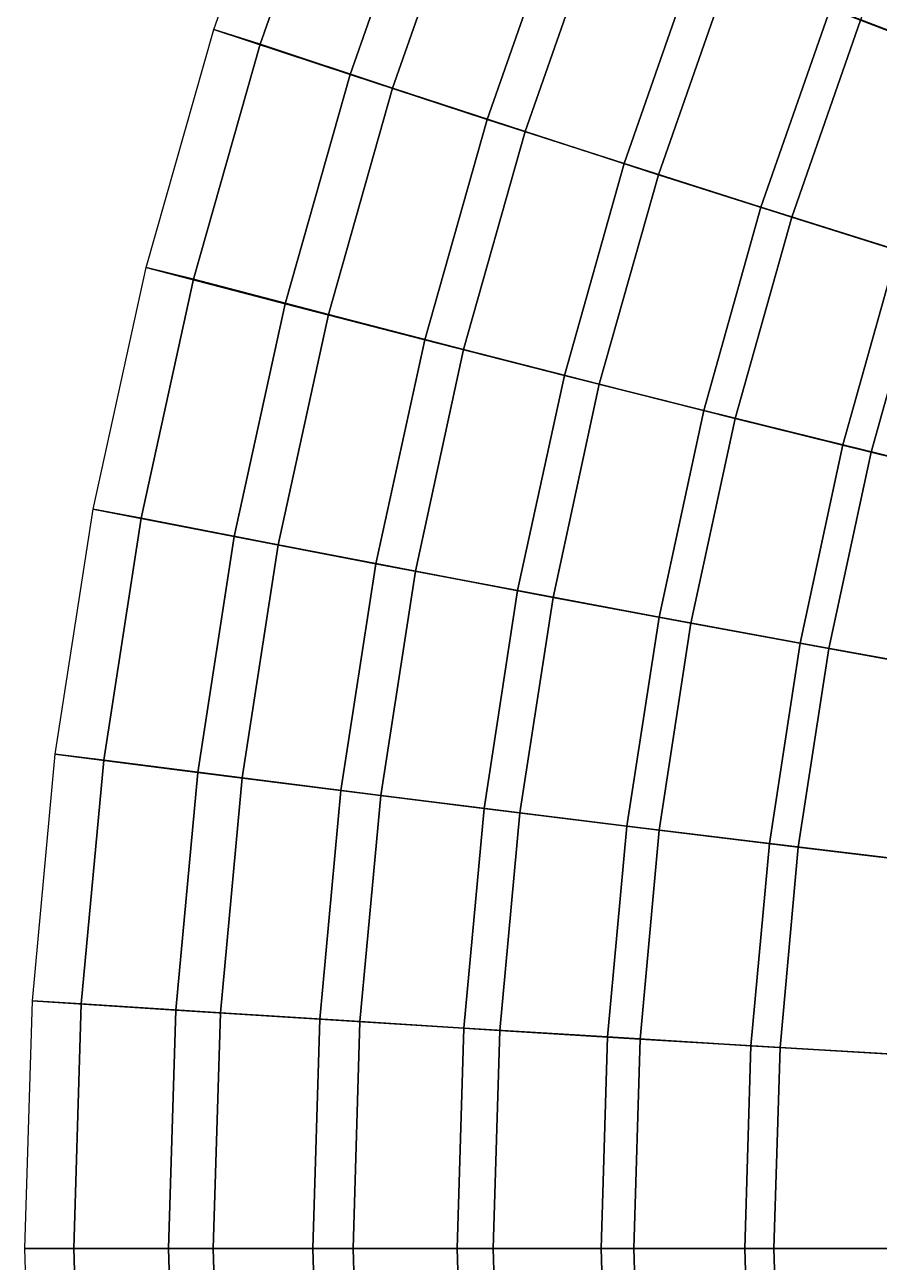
# Model space of a CAD drawing. Header units: metres. Extents: x -2184624 to 1125696, y -1900362 to 1900362.
# Drawn here: x -2184624 to -1771779, y -6583 to 591542 of the extents above; entities that cross this region are included whole.
import ezdxf

# ---------------------------------------------------------------- set-up
doc = ezdxf.new("R2010")
doc.units = ezdxf.units.M

msp = doc.modelspace()

# ---------------------------------------------------------------- linework, layer by layer
for points in [[(-2027460.4, 567452.9, 79546.39), (-2093298.6, 589301.8, 11781.946), (-2053625.8, 701961, 11800.983), (-1989352.2, 675933.3, 79322.17)], [(-2070831.4, 582155.06, -11781.946), (-2093298.6, 589301.8, 11781.946), (-2053625.8, 701961, 11800.983), (-2031677.8, 693455.6, -11800.983)], [(-2006931.1, 560901.4, 57236.344), (-2070831.4, 582155.06, -11781.946), (-2031677.8, 693455.6, -11800.983), (-1969296.2, 668135.2, 56971.51)], [(-1730910.6, 574924.6, 305186.9), (-1795380.8, 599575.44, 255374.28), (-1756104.9, 693404.44, 254256.25), (-1693369.5, 664896.8, 303793.28)], [(-1717867.6, 569658, 285212.4), (-1780844.8, 593781.56, 234921.94), (-1741982.9, 686709.06, 233750.1), (-1680704.8, 658810.7, 283763.6)], [(-1961275.4, 545788.9, 142974.33), (-2027460.4, 567452.9, 79546.39), (-1989352.2, 675933.3, 79322.17), (-1924716.4, 650126.25, 142505.6)], [(-2006931.1, 560901.4, 57236.344), (-2027460.4, 567452.9, 79546.39), (-1989352.2, 675933.3, 79322.17), (-1969296.2, 668135.2, 56971.51)], [(-1969296.2, 668135.2, 56971.51), (-1989352.2, 675933.3, 79322.17), (-2027460.4, 567452.9, 79546.39), (-2006931.1, 560901.4, 57236.344)], [(-1942833.6, 539867.5, 121386.2), (-2006931.1, 560901.4, 57236.344), (-1969296.2, 668135.2, 56971.51), (-1906702.1, 643077.6, 120874.97)], [(-1895053.2, 524409.25, 201883.11), (-1961275.4, 545788.9, 142974.33), (-1924716.4, 650126.25, 142505.6), (-1860021.4, 624658, 201171.66)], [(-1942833.6, 539867.5, 121386.2), (-1961275.4, 545788.9, 142974.33), (-1924716.4, 650126.25, 142505.6), (-1906702.1, 643077.6, 120874.97)], [(-1906702.1, 643077.6, 120874.97), (-1924716.4, 650126.25, 142505.6), (-1961275.4, 545788.9, 142974.33), (-1942833.6, 539867.5, 121386.2)], [(-1878481.2, 519046, 180925.89), (-1942833.6, 539867.5, 121386.2), (-1906702.1, 643077.6, 120874.97), (-1843837.1, 618273.6, 180170.31)], [(-1828908.9, 503353, 256324.95), (-1895053.2, 524409.25, 201883.11), (-1860021.4, 624658, 201171.66), (-1795380.8, 599575.44, 255374.28)], [(-1878481.2, 519046, 180925.89), (-1895053.2, 524409.25, 201883.11), (-1860021.4, 624658, 201171.66), (-1843837.1, 618273.6, 180170.31)], [(-1843837.1, 618273.6, 180170.31), (-1860021.4, 624658, 201171.66), (-1895053.2, 524409.25, 201883.11), (-1878481.2, 519046, 180925.89)], [(-1814020.1, 498486, 235918.11), (-1878481.2, 519046, 180925.89), (-1843837.1, 618273.6, 180170.31), (-1780844.8, 593781.56, 234921.94)], [(-1762960.8, 482658.1, 306371.3), (-1828908.9, 503353, 256324.95), (-1795380.8, 599575.44, 255374.28), (-1730910.6, 574924.6, 305186.9)], [(-1814020.1, 498486, 235918.11), (-1828908.9, 503353, 256324.95), (-1795380.8, 599575.44, 255374.28), (-1780844.8, 593781.56, 234921.94)], [(-1780844.8, 593781.56, 234921.94), (-1795380.8, 599575.44, 255374.28), (-1828908.9, 503353, 256324.95), (-1814020.1, 498486, 235918.11)], [(-1780844.8, 593781.56, 234921.94), (-1795380.8, 599575.44, 255374.28), (-1730910.6, 574924.6, 305186.9), (-1717867.6, 569658, 285212.4)], [(-1717867.6, 569658, 285212.4), (-1730910.6, 574924.6, 305186.9), (-1795380.8, 599575.44, 255374.28), (-1780844.8, 593781.56, 234921.94)], [(-1749595.5, 478233.9, 286443.5), (-1814020.1, 498486, 235918.11), (-1780844.8, 593781.56, 234921.94), (-1717867.6, 569658, 285212.4)], [(-2058863.6, 456706.6, 79731.23), (-2125989.2, 474290.25, 11766.393), (-2093298.6, 589301.8, 11781.946), (-2027460.4, 567452.9, 79546.39)], [(-2103094.2, 468534.12, -11766.393), (-2125989.2, 474290.25, 11766.393), (-2093298.6, 589301.8, 11781.946), (-2070831.4, 582155.06, -11781.946)], [(-2070831.4, 582155.06, -11781.946), (-2093298.6, 589301.8, 11781.946), (-2027460.4, 567452.9, 79546.39), (-2006931.1, 560901.4, 57236.344)], [(-2006931.1, 560901.4, 57236.344), (-2027460.4, 567452.9, 79546.39), (-2093298.6, 589301.8, 11781.946), (-2070831.4, 582155.06, -11781.946)], [(-2037944.4, 451430.6, 57454.395), (-2103094.2, 468534.12, -11766.393), (-2070831.4, 582155.06, -11781.946), (-2006931.1, 560901.4, 57236.344)], [(-1991404.4, 439272.16, 143359.69), (-2058863.6, 456706.6, 79731.23), (-2027460.4, 567452.9, 79546.39), (-1961275.4, 545788.9, 142974.33)], [(-2037944.4, 451430.6, 57454.395), (-2058863.6, 456706.6, 79731.23), (-2027460.4, 567452.9, 79546.39), (-2006931.1, 560901.4, 57236.344)], [(-2006931.1, 560901.4, 57236.344), (-2027460.4, 567452.9, 79546.39), (-2058863.6, 456706.6, 79731.23), (-2037944.4, 451430.6, 57454.395)], [(-2006931.1, 560901.4, 57236.344), (-2027460.4, 567452.9, 79546.39), (-1961275.4, 545788.9, 142974.33), (-1942833.6, 539867.5, 121386.2)], [(-1942833.6, 539867.5, 121386.2), (-1961275.4, 545788.9, 142974.33), (-2027460.4, 567452.9, 79546.39), (-2006931.1, 560901.4, 57236.344)], [(-1972610.4, 434503.84, 121806.29), (-2037944.4, 451430.6, 57454.395), (-2006931.1, 560901.4, 57236.344), (-1942833.6, 539867.5, 121386.2)], [(-1923925, 422065.78, 202467.66), (-1991404.4, 439272.16, 143359.69), (-1961275.4, 545788.9, 142974.33), (-1895053.2, 524409.25, 201883.11)], [(-1972610.4, 434503.84, 121806.29), (-1991404.4, 439272.16, 143359.69), (-1961275.4, 545788.9, 142974.33), (-1942833.6, 539867.5, 121386.2)], [(-1942833.6, 539867.5, 121386.2), (-1961275.4, 545788.9, 142974.33), (-1991404.4, 439272.16, 143359.69), (-1972610.4, 434503.84, 121806.29)], [(-1942833.6, 539867.5, 121386.2), (-1961275.4, 545788.9, 142974.33), (-1895053.2, 524409.25, 201883.11), (-1878481.2, 519046, 180925.89)], [(-1878481.2, 519046, 180925.89), (-1895053.2, 524409.25, 201883.11), (-1961275.4, 545788.9, 142974.33), (-1942833.6, 539867.5, 121386.2)], [(-1907033.8, 417747.1, 181546.44), (-1972610.4, 434503.84, 121806.29), (-1942833.6, 539867.5, 121386.2), (-1878481.2, 519046, 180925.89)], [(-1856542.6, 405119, 257106), (-1923925, 422065.78, 202467.66), (-1895053.2, 524409.25, 201883.11), (-1828908.9, 503353, 256324.95)], [(-1907033.8, 417747.1, 181546.44), (-1923925, 422065.78, 202467.66), (-1895053.2, 524409.25, 201883.11), (-1878481.2, 519046, 180925.89)], [(-1878481.2, 519046, 180925.89), (-1895053.2, 524409.25, 201883.11), (-1923925, 422065.78, 202467.66), (-1907033.8, 417747.1, 181546.44)], [(-1878481.2, 519046, 180925.89), (-1895053.2, 524409.25, 201883.11), (-1828908.9, 503353, 256324.95), (-1814020.1, 498486, 235918.11)], [(-1814020.1, 498486, 235918.11), (-1828908.9, 503353, 256324.95), (-1895053.2, 524409.25, 201883.11), (-1878481.2, 519046, 180925.89)], [(-1841363.6, 401199.94, 236736.34), (-1907033.8, 417747.1, 181546.44), (-1878481.2, 519046, 180925.89), (-1814020.1, 498486, 235918.11)], [(-1789377.4, 388462.94, 307344.94), (-1856542.6, 405119, 257106), (-1828908.9, 503353, 256324.95), (-1762960.8, 482658.1, 306371.3)], [(-1841363.6, 401199.94, 236736.34), (-1856542.6, 405119, 257106), (-1828908.9, 503353, 256324.95), (-1814020.1, 498486, 235918.11)], [(-1814020.1, 498486, 235918.11), (-1828908.9, 503353, 256324.95), (-1856542.6, 405119, 257106), (-1841363.6, 401199.94, 236736.34)], [(-1814020.1, 498486, 235918.11), (-1828908.9, 503353, 256324.95), (-1762960.8, 482658.1, 306371.3), (-1749595.5, 478233.9, 286443.5)], [(-1749595.5, 478233.9, 286443.5), (-1762960.8, 482658.1, 306371.3), (-1828908.9, 503353, 256324.95), (-1814020.1, 498486, 235918.11)], [(-1775747.1, 384900.5, 287455.25), (-1841363.6, 401199.94, 236736.34), (-1814020.1, 498486, 235918.11), (-1749595.5, 478233.9, 286443.5)], [(-1722551.5, 372127.12, 353271.34), (-1789377.4, 388462.94, 307344.94), (-1762960.8, 482658.1, 306371.3), (-1697328.6, 462361.78, 352111.72)], [(-1775747.1, 384900.5, 287455.25), (-1789377.4, 388462.94, 307344.94), (-1762960.8, 482658.1, 306371.3), (-1749595.5, 478233.9, 286443.5)], [(-1749595.5, 478233.9, 286443.5), (-1762960.8, 482658.1, 306371.3), (-1789377.4, 388462.94, 307344.94), (-1775747.1, 384900.5, 287455.25)], [(-2083428, 344136.03, 79875.36), (-2151560, 357385.16, 11754.332), (-2125989.2, 474290.25, 11766.393), (-2058863.6, 456706.6, 79731.23)], [(-2128330.5, 353045.4, -11754.332), (-2151560, 357385.16, 11754.332), (-2125989.2, 474290.25, 11766.393), (-2103094.2, 468534.12, -11766.393)], [(-2103094.2, 468534.12, -11766.393), (-2125989.2, 474290.25, 11766.393), (-2058863.6, 456706.6, 79731.23), (-2037944.4, 451430.6, 57454.395)], [(-2037944.4, 451430.6, 57454.395), (-2058863.6, 456706.6, 79731.23), (-2125989.2, 474290.25, 11766.393), (-2103094.2, 468534.12, -11766.393)], [(-1710330, 368884, 333798.03), (-1775747.1, 384900.5, 287455.25), (-1749595.5, 478233.9, 286443.5), (-1685350.1, 458334.28, 332599.47)], [(-2062204, 340158.66, 57624.297), (-2128330.5, 353045.4, -11754.332), (-2103094.2, 468534.12, -11766.393), (-2037944.4, 451430.6, 57454.395)], [(-2014973.2, 330999.6, 143660.34), (-2083428, 344136.03, 79875.36), (-2058863.6, 456706.6, 79731.23), (-1991404.4, 439272.16, 143359.69)], [(-2062204, 340158.66, 57624.297), (-2083428, 344136.03, 79875.36), (-2058863.6, 456706.6, 79731.23), (-2037944.4, 451430.6, 57454.395)], [(-2037944.4, 451430.6, 57454.395), (-2058863.6, 456706.6, 79731.23), (-2083428, 344136.03, 79875.36), (-2062204, 340158.66, 57624.297)], [(-2037944.4, 451430.6, 57454.395), (-2058863.6, 456706.6, 79731.23), (-1991404.4, 439272.16, 143359.69), (-1972610.4, 434503.84, 121806.29)], [(-1972610.4, 434503.84, 121806.29), (-1991404.4, 439272.16, 143359.69), (-2058863.6, 456706.6, 79731.23), (-2037944.4, 451430.6, 57454.395)], [(-1995904, 327405.16, 122133.94), (-2062204, 340158.66, 57624.297), (-2037944.4, 451430.6, 57454.395), (-1972610.4, 434503.84, 121806.29)], [(-1946511.9, 318034.97, 202923.84), (-2014973.2, 330999.6, 143660.34), (-1991404.4, 439272.16, 143359.69), (-1923925, 422065.78, 202467.66)], [(-1995904, 327405.16, 122133.94), (-2014973.2, 330999.6, 143660.34), (-1991404.4, 439272.16, 143359.69), (-1972610.4, 434503.84, 121806.29)], [(-1972610.4, 434503.84, 121806.29), (-1991404.4, 439272.16, 143359.69), (-2014973.2, 330999.6, 143660.34), (-1995904, 327405.16, 122133.94)], [(-1972610.4, 434503.84, 121806.29), (-1991404.4, 439272.16, 143359.69), (-1923925, 422065.78, 202467.66), (-1907033.8, 417747.1, 181546.44)], [(-1907033.8, 417747.1, 181546.44), (-1923925, 422065.78, 202467.66), (-1991404.4, 439272.16, 143359.69), (-1972610.4, 434503.84, 121806.29)], [(-1929371.1, 314779.53, 182030.62), (-1995904, 327405.16, 122133.94), (-1972610.4, 434503.84, 121806.29), (-1907033.8, 417747.1, 181546.44)], [(-1878161.9, 305265.53, 257715.66), (-1946511.9, 318034.97, 202923.84), (-1923925, 422065.78, 202467.66), (-1856542.6, 405119, 257106)], [(-1929371.1, 314779.53, 182030.62), (-1946511.9, 318034.97, 202923.84), (-1923925, 422065.78, 202467.66), (-1907033.8, 417747.1, 181546.44)], [(-1907033.8, 417747.1, 181546.44), (-1923925, 422065.78, 202467.66), (-1946511.9, 318034.97, 202923.84), (-1929371.1, 314779.53, 182030.62)], [(-1907033.8, 417747.1, 181546.44), (-1923925, 422065.78, 202467.66), (-1856542.6, 405119, 257106), (-1841363.6, 401199.94, 236736.34)], [(-1841363.6, 401199.94, 236736.34), (-1856542.6, 405119, 257106), (-1923925, 422065.78, 202467.66), (-1907033.8, 417747.1, 181546.44)], [(-1862755.9, 302311.4, 237374.84), (-1929371.1, 314779.53, 182030.62), (-1907033.8, 417747.1, 181546.44), (-1841363.6, 401199.94, 236736.34)], [(-1810045.4, 292715.06, 308104.06), (-1878161.9, 305265.53, 257715.66), (-1856542.6, 405119, 257106), (-1789377.4, 388462.94, 307344.94)], [(-1862755.9, 302311.4, 237374.84), (-1878161.9, 305265.53, 257715.66), (-1856542.6, 405119, 257106), (-1841363.6, 401199.94, 236736.34)], [(-1841363.6, 401199.94, 236736.34), (-1856542.6, 405119, 257106), (-1878161.9, 305265.53, 257715.66), (-1862755.9, 302311.4, 237374.84)], [(-1796207.9, 290029.75, 288243.94), (-1862755.9, 302311.4, 237374.84), (-1841363.6, 401199.94, 236736.34), (-1775747.1, 384900.5, 287455.25)], [(-1841363.6, 401199.94, 236736.34), (-1856542.6, 405119, 257106), (-1789377.4, 388462.94, 307344.94), (-1775747.1, 384900.5, 287455.25)], [(-1775747.1, 384900.5, 287455.25), (-1789377.4, 388462.94, 307344.94), (-1856542.6, 405119, 257106), (-1841363.6, 401199.94, 236736.34)], [(-1742286.2, 280405.47, 354176.1), (-1810045.4, 292715.06, 308104.06), (-1789377.4, 388462.94, 307344.94), (-1722551.5, 372127.12, 353271.34)], [(-1796207.9, 290029.75, 288243.94), (-1810045.4, 292715.06, 308104.06), (-1789377.4, 388462.94, 307344.94), (-1775747.1, 384900.5, 287455.25)], [(-1775747.1, 384900.5, 287455.25), (-1789377.4, 388462.94, 307344.94), (-1810045.4, 292715.06, 308104.06), (-1796207.9, 290029.75, 288243.94)], [(-1729875, 277960.78, 334733.03), (-1796207.9, 290029.75, 288243.94), (-1775747.1, 384900.5, 287455.25), (-1710330, 368884, 333798.03)], [(-1775747.1, 384900.5, 287455.25), (-1789377.4, 388462.94, 307344.94), (-1722551.5, 372127.12, 353271.34), (-1710330, 368884, 333798.03)], [(-1710330, 368884, 333798.03), (-1722551.5, 372127.12, 353271.34), (-1789377.4, 388462.94, 307344.94), (-1775747.1, 384900.5, 287455.25)], [(-2101049.8, 230190.84, 79978.84), (-2169902.8, 239052.61, 11745.704), (-2151560, 357385.16, 11754.332), (-2083428, 344136.03, 79875.36)], [(-2146432.8, 236148.61, -11745.704), (-2169902.8, 239052.61, 11745.704), (-2151560, 357385.16, 11754.332), (-2128330.5, 353045.4, -11754.332)], [(-2128330.5, 353045.4, -11754.332), (-2151560, 357385.16, 11754.332), (-2083428, 344136.03, 79875.36), (-2062204, 340158.66, 57624.297)], [(-2062204, 340158.66, 57624.297), (-2083428, 344136.03, 79875.36), (-2151560, 357385.16, 11754.332), (-2128330.5, 353045.4, -11754.332)], [(-2079607.1, 227529.56, 57746.156), (-2146432.8, 236148.61, -11745.704), (-2128330.5, 353045.4, -11754.332), (-2062204, 340158.66, 57624.297)], [(-2031880.8, 221404.3, 143875.47), (-2101049.8, 230190.84, 79978.84), (-2083428, 344136.03, 79875.36), (-2014973.2, 330999.6, 143660.34)], [(-2079607.1, 227529.56, 57746.156), (-2101049.8, 230190.84, 79978.84), (-2083428, 344136.03, 79875.36), (-2062204, 340158.66, 57624.297)], [(-2062204, 340158.66, 57624.297), (-2083428, 344136.03, 79875.36), (-2101049.8, 230190.84, 79978.84), (-2079607.1, 227529.56, 57746.156)], [(-2062204, 340158.66, 57624.297), (-2083428, 344136.03, 79875.36), (-2014973.2, 330999.6, 143660.34), (-1995904, 327405.16, 122133.94)], [(-1995904, 327405.16, 122133.94), (-2014973.2, 330999.6, 143660.34), (-2083428, 344136.03, 79875.36), (-2062204, 340158.66, 57624.297)], [(-2012614.2, 218999.3, 122368.28), (-2079607.1, 227529.56, 57746.156), (-2062204, 340158.66, 57624.297), (-1995904, 327405.16, 122133.94)], [(-1962715.2, 212732.62, 203250.56), (-2031880.8, 221404.3, 143875.47), (-2014973.2, 330999.6, 143660.34), (-1946511.9, 318034.97, 202923.84)], [(-2012614.2, 218999.3, 122368.28), (-2031880.8, 221404.3, 143875.47), (-2014973.2, 330999.6, 143660.34), (-1995904, 327405.16, 122133.94)], [(-1995904, 327405.16, 122133.94), (-2014973.2, 330999.6, 143660.34), (-2031880.8, 221404.3, 143875.47), (-2012614.2, 218999.3, 122368.28)], [(-1995904, 327405.16, 122133.94), (-2014973.2, 330999.6, 143660.34), (-1946511.9, 318034.97, 202923.84), (-1929371.1, 314779.53, 182030.62)], [(-1929371.1, 314779.53, 182030.62), (-1946511.9, 318034.97, 202923.84), (-2014973.2, 330999.6, 143660.34), (-1995904, 327405.16, 122133.94)], [(-1945395.8, 210554.5, 182377.34), (-2012614.2, 218999.3, 122368.28), (-1995904, 327405.16, 122133.94), (-1929371.1, 314779.53, 182030.62)], [(-1893672, 204191.48, 258152.1), (-1962715.2, 212732.62, 203250.56), (-1946511.9, 318034.97, 202923.84), (-1878161.9, 305265.53, 257715.66)], [(-1945395.8, 210554.5, 182377.34), (-1962715.2, 212732.62, 203250.56), (-1946511.9, 318034.97, 202923.84), (-1929371.1, 314779.53, 182030.62)], [(-1929371.1, 314779.53, 182030.62), (-1946511.9, 318034.97, 202923.84), (-1962715.2, 212732.62, 203250.56), (-1945395.8, 210554.5, 182377.34)], [(-1929371.1, 314779.53, 182030.62), (-1946511.9, 318034.97, 202923.84), (-1878161.9, 305265.53, 257715.66), (-1862755.9, 302311.4, 237374.84)], [(-1862755.9, 302311.4, 237374.84), (-1878161.9, 305265.53, 257715.66), (-1946511.9, 318034.97, 202923.84), (-1929371.1, 314779.53, 182030.62)], [(-1878103.2, 202214.98, 237831.88), (-1945395.8, 210554.5, 182377.34), (-1929371.1, 314779.53, 182030.62), (-1862755.9, 302311.4, 237374.84)], [(-1824874.2, 195796.4, 308647.56), (-1893672, 204191.48, 258152.1), (-1878161.9, 305265.53, 257715.66), (-1810045.4, 292715.06, 308104.06)], [(-1878103.2, 202214.98, 237831.88), (-1893672, 204191.48, 258152.1), (-1878161.9, 305265.53, 257715.66), (-1862755.9, 302311.4, 237374.84)], [(-1862755.9, 302311.4, 237374.84), (-1878161.9, 305265.53, 257715.66), (-1893672, 204191.48, 258152.1), (-1878103.2, 202214.98, 237831.88)], [(-1862755.9, 302311.4, 237374.84), (-1878161.9, 305265.53, 257715.66), (-1810045.4, 292715.06, 308104.06), (-1796207.9, 290029.75, 288243.94)], [(-1796207.9, 290029.75, 288243.94), (-1810045.4, 292715.06, 308104.06), (-1878161.9, 305265.53, 257715.66), (-1862755.9, 302311.4, 237374.84)], [(-1810888.2, 193999.72, 288808.62), (-1878103.2, 202214.98, 237831.88), (-1862755.9, 302311.4, 237374.84), (-1796207.9, 290029.75, 288243.94)], [(-1756445.4, 187562.58, 354824.16), (-1824874.2, 195796.4, 308647.56), (-1810045.4, 292715.06, 308104.06), (-1742286.2, 280405.47, 354176.1)], [(-1810888.2, 193999.72, 288808.62), (-1824874.2, 195796.4, 308647.56), (-1810045.4, 292715.06, 308104.06), (-1796207.9, 290029.75, 288243.94)], [(-1796207.9, 290029.75, 288243.94), (-1810045.4, 292715.06, 308104.06), (-1824874.2, 195796.4, 308647.56), (-1810888.2, 193999.72, 288808.62)], [(-1743898.1, 185926.92, 335402.66), (-1810888.2, 193999.72, 288808.62), (-1796207.9, 290029.75, 288243.94), (-1729875, 277960.78, 334733.03)], [(-1796207.9, 290029.75, 288243.94), (-1810045.4, 292715.06, 308104.06), (-1742286.2, 280405.47, 354176.1), (-1729875, 277960.78, 334733.03)], [(-1729875, 277960.78, 334733.03), (-1742286.2, 280405.47, 354176.1), (-1810045.4, 292715.06, 308104.06), (-1796207.9, 290029.75, 288243.94)], [(-2111652.5, 115325.75, 80040.8), (-2180939.2, 119765.24, 11740.55), (-2169902.8, 239052.61, 11745.704), (-2101049.8, 230190.84, 79978.84)], [(-2157325.2, 118309.99, -11740.55), (-2180939.2, 119765.24, 11740.55), (-2169902.8, 239052.61, 11745.704), (-2146432.8, 236148.61, -11745.704)], [(-2146432.8, 236148.61, -11745.704), (-2169902.8, 239052.61, 11745.704), (-2101049.8, 230190.84, 79978.84), (-2079607.1, 227529.56, 57746.156)], [(-2079607.1, 227529.56, 57746.156), (-2101049.8, 230190.84, 79978.84), (-2169902.8, 239052.61, 11745.704), (-2146432.8, 236148.61, -11745.704)], [(-2090078.4, 113992.19, 57819.125), (-2157325.2, 118309.99, -11740.55), (-2146432.8, 236148.61, -11745.704), (-2079607.1, 227529.56, 57746.156)], [(-2042054.4, 110923.96, 144005.12), (-2111652.5, 115325.75, 80040.8), (-2101049.8, 230190.84, 79978.84), (-2031880.8, 221404.3, 143875.47)], [(-2090078.4, 113992.19, 57819.125), (-2111652.5, 115325.75, 80040.8), (-2101049.8, 230190.84, 79978.84), (-2079607.1, 227529.56, 57746.156)], [(-2079607.1, 227529.56, 57746.156), (-2101049.8, 230190.84, 79978.84), (-2111652.5, 115325.75, 80040.8), (-2090078.4, 113992.19, 57819.125)], [(-2079607.1, 227529.56, 57746.156), (-2101049.8, 230190.84, 79978.84), (-2031880.8, 221404.3, 143875.47), (-2012614.2, 218999.3, 122368.28)], [(-2012614.2, 218999.3, 122368.28), (-2031880.8, 221404.3, 143875.47), (-2101049.8, 230190.84, 79978.84), (-2079607.1, 227529.56, 57746.156)], [(-2022669.1, 109718.836, 122509.48), (-2090078.4, 113992.19, 57819.125), (-2079607.1, 227529.56, 57746.156), (-2012614.2, 218999.3, 122368.28)], [(-1972465.6, 106579.445, 203446.9), (-2042054.4, 110923.96, 144005.12), (-2031880.8, 221404.3, 143875.47), (-1962715.2, 212732.62, 203250.56)], [(-2022669.1, 109718.836, 122509.48), (-2042054.4, 110923.96, 144005.12), (-2031880.8, 221404.3, 143875.47), (-2012614.2, 218999.3, 122368.28)], [(-2012614.2, 218999.3, 122368.28), (-2031880.8, 221404.3, 143875.47), (-2042054.4, 110923.96, 144005.12), (-2022669.1, 109718.836, 122509.48)], [(-2012614.2, 218999.3, 122368.28), (-2031880.8, 221404.3, 143875.47), (-1962715.2, 212732.62, 203250.56), (-1945395.8, 210554.5, 182377.34)], [(-1945395.8, 210554.5, 182377.34), (-1962715.2, 212732.62, 203250.56), (-2031880.8, 221404.3, 143875.47), (-2012614.2, 218999.3, 122368.28)], [(-1955038.6, 105488.04, 182585.69), (-2022669.1, 109718.836, 122509.48), (-2012614.2, 218999.3, 122368.28), (-1945395.8, 210554.5, 182377.34)], [(-1903005.1, 102300.125, 258414.25), (-1972465.6, 106579.445, 203446.9), (-1962715.2, 212732.62, 203250.56), (-1893672, 204191.48, 258152.1)], [(-1955038.6, 105488.04, 182585.69), (-1972465.6, 106579.445, 203446.9), (-1962715.2, 212732.62, 203250.56), (-1945395.8, 210554.5, 182377.34)], [(-1945395.8, 210554.5, 182377.34), (-1962715.2, 212732.62, 203250.56), (-1972465.6, 106579.445, 203446.9), (-1955038.6, 105488.04, 182585.69)], [(-1945395.8, 210554.5, 182377.34), (-1962715.2, 212732.62, 203250.56), (-1893672, 204191.48, 258152.1), (-1878103.2, 202214.98, 237831.88)], [(-1878103.2, 202214.98, 237831.88), (-1893672, 204191.48, 258152.1), (-1962715.2, 212732.62, 203250.56), (-1945395.8, 210554.5, 182377.34)], [(-1887338.6, 101309.734, 238106.4), (-1955038.6, 105488.04, 182585.69), (-1945395.8, 210554.5, 182377.34), (-1878103.2, 202214.98, 237831.88)], [(-1833797.1, 98094.72, 308974.62), (-1903005.1, 102300.125, 258414.25), (-1893672, 204191.48, 258152.1), (-1824874.2, 195796.4, 308647.56)], [(-1887338.6, 101309.734, 238106.4), (-1903005.1, 102300.125, 258414.25), (-1893672, 204191.48, 258152.1), (-1878103.2, 202214.98, 237831.88)], [(-1878103.2, 202214.98, 237831.88), (-1893672, 204191.48, 258152.1), (-1903005.1, 102300.125, 258414.25), (-1887338.6, 101309.734, 238106.4)], [(-1878103.2, 202214.98, 237831.88), (-1893672, 204191.48, 258152.1), (-1824874.2, 195796.4, 308647.56), (-1810888.2, 193999.72, 288808.62)], [(-1810888.2, 193999.72, 288808.62), (-1824874.2, 195796.4, 308647.56), (-1893672, 204191.48, 258152.1), (-1878103.2, 202214.98, 237831.88)], [(-1819721.9, 97194.44, 289148.38), (-1887338.6, 101309.734, 238106.4), (-1878103.2, 202214.98, 237831.88), (-1810888.2, 193999.72, 288808.62)], [(-1764965.9, 93968.98, 355213.7), (-1833797.1, 98094.72, 308974.62), (-1824874.2, 195796.4, 308647.56), (-1756445.4, 187562.58, 354824.16)], [(-1819721.9, 97194.44, 289148.38), (-1833797.1, 98094.72, 308974.62), (-1824874.2, 195796.4, 308647.56), (-1810888.2, 193999.72, 288808.62)], [(-1810888.2, 193999.72, 288808.62), (-1824874.2, 195796.4, 308647.56), (-1833797.1, 98094.72, 308974.62), (-1819721.9, 97194.44, 289148.38)], [(-1810888.2, 193999.72, 288808.62), (-1824874.2, 195796.4, 308647.56), (-1756445.4, 187562.58, 354824.16), (-1743898.1, 185926.92, 335402.66)], [(-1743898.1, 185926.92, 335402.66), (-1756445.4, 187562.58, 354824.16), (-1824874.2, 195796.4, 308647.56), (-1810888.2, 193999.72, 288808.62)], [(-1752336.9, 93149.38, 335805.2), (-1819721.9, 97194.44, 289148.38), (-1810888.2, 193999.72, 288808.62), (-1743898.1, 185926.92, 335402.66)], [(-2115192, -0.244, 80061.77), (-2184623.5, -0.178, 11738.803), (-2180939.2, 119765.24, 11740.55), (-2111652.5, 115325.75, 80040.8)], [(-2160961, -0.202, -11738.803), (-2184623.5, -0.178, 11738.803), (-2180939.2, 119765.24, 11740.55), (-2157325.2, 118309.99, -11740.55)], [(-2157325.2, 118309.99, -11740.55), (-2180939.2, 119765.24, 11740.55), (-2111652.5, 115325.75, 80040.8), (-2090078.4, 113992.19, 57819.125)], [(-2090078.4, 113992.19, 57819.125), (-2111652.5, 115325.75, 80040.8), (-2180939.2, 119765.24, 11740.55), (-2157325.2, 118309.99, -11740.55)], [(-2093574, -0.296, 57843.777), (-2160961, -0.202, -11738.803), (-2157325.2, 118309.99, -11740.55), (-2090078.4, 113992.19, 57819.125)], [(-2045450.8, -0.105, 144048.12), (-2115192, -0.244, 80061.77), (-2111652.5, 115325.75, 80040.8), (-2042054.4, 110923.96, 144005.12)], [(-2093574, -0.296, 57843.777), (-2115192, -0.244, 80061.77), (-2111652.5, 115325.75, 80040.8), (-2090078.4, 113992.19, 57819.125)], [(-2090078.4, 113992.19, 57819.125), (-2111652.5, 115325.75, 80040.8), (-2115192, -0.244, 80061.77), (-2093574, -0.296, 57843.777)], [(-2090078.4, 113992.19, 57819.125), (-2111652.5, 115325.75, 80040.8), (-2042054.4, 110923.96, 144005.12), (-2022669.1, 109718.836, 122509.48)], [(-2022669.1, 109718.836, 122509.48), (-2042054.4, 110923.96, 144005.12), (-2111652.5, 115325.75, 80040.8), (-2090078.4, 113992.19, 57819.125)], [(-2026025.8, -0.126, 122556.29), (-2093574, -0.296, 57843.777), (-2090078.4, 113992.19, 57819.125), (-2022669.1, 109718.836, 122509.48)], [(-1975720.2, -0.136, 203512.53), (-2045450.8, -0.105, 144048.12), (-2042054.4, 110923.96, 144005.12), (-1972465.6, 106579.445, 203446.9)], [(-2026025.8, -0.126, 122556.29), (-2045450.8, -0.105, 144048.12), (-2042054.4, 110923.96, 144005.12), (-2022669.1, 109718.836, 122509.48)], [(-2022669.1, 109718.836, 122509.48), (-2042054.4, 110923.96, 144005.12), (-2045450.8, -0.105, 144048.12), (-2026025.8, -0.126, 122556.29)], [(-2022669.1, 109718.836, 122509.48), (-2042054.4, 110923.96, 144005.12), (-1972465.6, 106579.445, 203446.9), (-1955038.6, 105488.04, 182585.69)], [(-1955038.6, 105488.04, 182585.69), (-1972465.6, 106579.445, 203446.9), (-2042054.4, 110923.96, 144005.12), (-2022669.1, 109718.836, 122509.48)], [(-1958257.2, -0.134, 182655.28), (-2026025.8, -0.126, 122556.29), (-2022669.1, 109718.836, 122509.48), (-1955038.6, 105488.04, 182585.69)], [(-1906121, -0.424, 258501.8), (-1975720.2, -0.136, 203512.53), (-1972465.6, 106579.445, 203446.9), (-1903005.1, 102300.125, 258414.25)], [(-1958257.2, -0.134, 182655.28), (-1975720.2, -0.136, 203512.53), (-1972465.6, 106579.445, 203446.9), (-1955038.6, 105488.04, 182585.69)], [(-1955038.6, 105488.04, 182585.69), (-1972465.6, 106579.445, 203446.9), (-1975720.2, -0.136, 203512.53), (-1958257.2, -0.134, 182655.28)], [(-1955038.6, 105488.04, 182585.69), (-1972465.6, 106579.445, 203446.9), (-1903005.1, 102300.125, 258414.25), (-1887338.6, 101309.734, 238106.4)], [(-1887338.6, 101309.734, 238106.4), (-1903005.1, 102300.125, 258414.25), (-1972465.6, 106579.445, 203446.9), (-1955038.6, 105488.04, 182585.69)], [(-1890421.8, -0.414, 238198.08), (-1958257.2, -0.134, 182655.28), (-1955038.6, 105488.04, 182585.69), (-1887338.6, 101309.734, 238106.4)], [(-1836776, -0.157, 309083.75), (-1906121, -0.424, 258501.8), (-1903005.1, 102300.125, 258414.25), (-1833797.1, 98094.72, 308974.62)], [(-1890421.8, -0.414, 238198.08), (-1906121, -0.424, 258501.8), (-1903005.1, 102300.125, 258414.25), (-1887338.6, 101309.734, 238106.4)], [(-1887338.6, 101309.734, 238106.4), (-1903005.1, 102300.125, 258414.25), (-1906121, -0.424, 258501.8), (-1890421.8, -0.414, 238198.08)], [(-1887338.6, 101309.734, 238106.4), (-1903005.1, 102300.125, 258414.25), (-1833797.1, 98094.72, 308974.62), (-1819721.9, 97194.44, 289148.38)], [(-1819721.9, 97194.44, 289148.38), (-1833797.1, 98094.72, 308974.62), (-1903005.1, 102300.125, 258414.25), (-1887338.6, 101309.734, 238106.4)], [(-1822671, -0.155, 289261.7), (-1890421.8, -0.414, 238198.08), (-1887338.6, 101309.734, 238106.4), (-1819721.9, 97194.44, 289148.38)], [(-1767810.4, -0.224, 355343.6), (-1836776, -0.157, 309083.75), (-1833797.1, 98094.72, 308974.62), (-1764965.9, 93968.98, 355213.7)], [(-1822671, -0.155, 289261.7), (-1836776, -0.157, 309083.75), (-1833797.1, 98094.72, 308974.62), (-1819721.9, 97194.44, 289148.38)], [(-1819721.9, 97194.44, 289148.38), (-1833797.1, 98094.72, 308974.62), (-1836776, -0.157, 309083.75), (-1822671, -0.155, 289261.7)], [(-1819721.9, 97194.44, 289148.38), (-1833797.1, 98094.72, 308974.62), (-1764965.9, 93968.98, 355213.7), (-1752336.9, 93149.38, 335805.2)], [(-1752336.9, 93149.38, 335805.2), (-1764965.9, 93968.98, 355213.7), (-1833797.1, 98094.72, 308974.62), (-1819721.9, 97194.44, 289148.38)], [(-1755154.1, -0.236, 335939.4), (-1822671, -0.155, 289261.7), (-1819721.9, 97194.44, 289148.38), (-1752336.9, 93149.38, 335805.2)], [(-2093574, -0.296, 57843.777), (-2115192, -0.244, 80061.77), (-2184623.5, -0.178, 11738.803), (-2160961, -0.202, -11738.803)], [(-2026025.8, -0.126, 122556.29), (-2045450.8, -0.105, 144048.12), (-2115192, -0.244, 80061.77), (-2093574, -0.296, 57843.777)], [(-1958257.2, -0.134, 182655.28), (-1975720.2, -0.136, 203512.53), (-2045450.8, -0.105, 144048.12), (-2026025.8, -0.126, 122556.29)], [(-1890421.8, -0.414, 238198.08), (-1906121, -0.424, 258501.8), (-1975720.2, -0.136, 203512.53), (-1958257.2, -0.134, 182655.28)], [(-1822671, -0.155, 289261.7), (-1836776, -0.157, 309083.75), (-1906121, -0.424, 258501.8), (-1890421.8, -0.414, 238198.08)], [(-1755154.1, -0.236, 335939.4), (-1767810.4, -0.224, 355343.6), (-1836776, -0.157, 309083.75), (-1822671, -0.155, 289261.7)]]:
    msp.add_3dface(points)
at = {"layer": '1'}
for points in [[(-2111652.8, -115326.12, 80041.11), (-2180939.5, -119765.625, 11740.507), (-2184623.5, -0.178, 11738.803), (-2115192, -0.244, 80061.77)], [(-2157325, -118310.36, -11740.507), (-2180939.5, -119765.625, 11740.507), (-2184623.5, -0.178, 11738.803), (-2160961, -0.202, -11738.803)], [(-2160961, -0.202, -11738.803), (-2184623.5, -0.178, 11738.803), (-2115192, -0.244, 80061.77), (-2093574, -0.296, 57843.777)], [(-2090078.6, -113992.555, 57819.453), (-2157325, -118310.36, -11740.507), (-2160961, -0.202, -11738.803), (-2093574, -0.296, 57843.777)], [(-2042054.4, -110924.02, 144005.28), (-2111652.8, -115326.12, 80041.11), (-2115192, -0.244, 80061.77), (-2045450.8, -0.105, 144048.12)], [(-2093574, -0.296, 57843.777), (-2115192, -0.244, 80061.77), (-2045450.8, -0.105, 144048.12), (-2026025.8, -0.126, 122556.29)], [(-2090078.6, -113992.555, 57819.453), (-2111652.8, -115326.12, 80041.11), (-2115192, -0.244, 80061.77), (-2093574, -0.296, 57843.777)], [(-2093574, -0.296, 57843.777), (-2115192, -0.244, 80061.77), (-2111652.8, -115326.12, 80041.11), (-2090078.6, -113992.555, 57819.453)], [(-2022669.1, -109718.9, 122509.59), (-2090078.6, -113992.555, 57819.453), (-2093574, -0.296, 57843.777), (-2026025.8, -0.126, 122556.29)], [(-1972465.5, -106579.55, 203446.94), (-2042054.4, -110924.02, 144005.28), (-2045450.8, -0.105, 144048.12), (-1975720.2, -0.136, 203512.53)], [(-2022669.1, -109718.9, 122509.59), (-2042054.4, -110924.02, 144005.28), (-2045450.8, -0.105, 144048.12), (-2026025.8, -0.126, 122556.29)], [(-2026025.8, -0.126, 122556.29), (-2045450.8, -0.105, 144048.12), (-1975720.2, -0.136, 203512.53), (-1958257.2, -0.134, 182655.28)], [(-2026025.8, -0.126, 122556.29), (-2045450.8, -0.105, 144048.12), (-2042054.4, -110924.02, 144005.28), (-2022669.1, -109718.9, 122509.59)], [(-1955038.5, -105488.11, 182585.69), (-2022669.1, -109718.9, 122509.59), (-2026025.8, -0.126, 122556.29), (-1958257.2, -0.134, 182655.28)], [(-1955038.5, -105488.11, 182585.69), (-1972465.5, -106579.55, 203446.94), (-1975720.2, -0.136, 203512.53), (-1958257.2, -0.134, 182655.28)], [(-1958257.2, -0.134, 182655.28), (-1975720.2, -0.136, 203512.53), (-1906121, -0.424, 258501.8), (-1890421.8, -0.414, 238198.08)], [(-1958257.2, -0.134, 182655.28), (-1975720.2, -0.136, 203512.53), (-1972465.5, -106579.55, 203446.94), (-1955038.5, -105488.11, 182585.69)], [(-1903005.1, -102300.625, 258414.23), (-1972465.5, -106579.55, 203446.94), (-1975720.2, -0.136, 203512.53), (-1906121, -0.424, 258501.8)], [(-1887338.6, -101310.234, 238106.39), (-1955038.5, -105488.11, 182585.69), (-1958257.2, -0.134, 182655.28), (-1890421.8, -0.414, 238198.08)], [(-1890421.8, -0.414, 238198.08), (-1906121, -0.424, 258501.8), (-1836776, -0.157, 309083.75), (-1822671, -0.155, 289261.7)], [(-1833797.1, -98094.74, 308974.5), (-1903005.1, -102300.625, 258414.23), (-1906121, -0.424, 258501.8), (-1836776, -0.157, 309083.75)], [(-1887338.6, -101310.234, 238106.39), (-1903005.1, -102300.625, 258414.23), (-1906121, -0.424, 258501.8), (-1890421.8, -0.414, 238198.08)], [(-1890421.8, -0.414, 238198.08), (-1906121, -0.424, 258501.8), (-1903005.1, -102300.625, 258414.23), (-1887338.6, -101310.234, 238106.39)], [(-1819721.9, -97194.48, 289148.25), (-1887338.6, -101310.234, 238106.39), (-1890421.8, -0.414, 238198.08), (-1822671, -0.155, 289261.7)], [(-1819721.9, -97194.48, 289148.25), (-1833797.1, -98094.74, 308974.5), (-1836776, -0.157, 309083.75), (-1822671, -0.155, 289261.7)], [(-1822671, -0.155, 289261.7), (-1836776, -0.157, 309083.75), (-1767810.4, -0.224, 355343.6), (-1755154.1, -0.236, 335939.4)], [(-1822671, -0.155, 289261.7), (-1836776, -0.157, 309083.75), (-1833797.1, -98094.74, 308974.5), (-1819721.9, -97194.48, 289148.25)], [(-1764965.9, -93969.44, 355213.75), (-1833797.1, -98094.74, 308974.5), (-1836776, -0.157, 309083.75), (-1767810.4, -0.224, 355343.6)], [(-1752336.9, -93149.84, 335805.25), (-1819721.9, -97194.48, 289148.25), (-1822671, -0.155, 289261.7), (-1755154.1, -0.236, 335939.4)]]:
    msp.add_3dface(points, dxfattribs=at)

doc.saveas('drawing.dxf')
